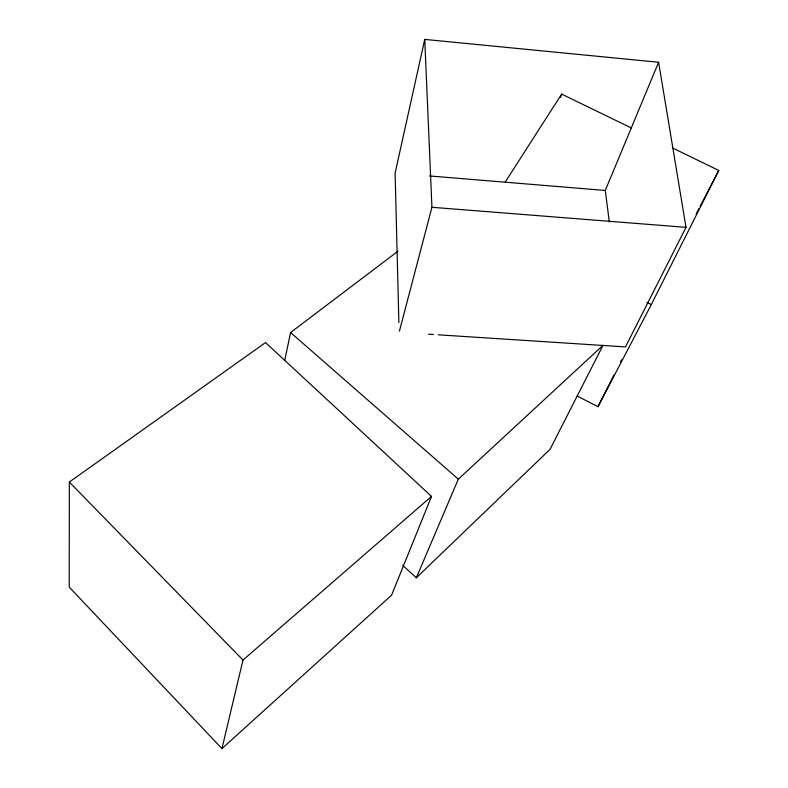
<?xml version="1.0" encoding="UTF-8"?>
<svg xmlns="http://www.w3.org/2000/svg" width="788" height="788" viewBox="0 0 788 788"><rect width="100%" height="100%" fill="white"/><g stroke="black" fill="none" stroke-linecap="round" stroke-linejoin="round"><path stroke-width="1.18" d="M69.344 482.059L69.216 587.119L221.95 748.6L391.597 595.167L431.509 496.401L265.546 342.563L69.344 482.059L242.99 660.068L221.95 748.6M284.813 360.047L290.565 332.536L398.019 251.175M438.276 334.811L625.475 346.917L686.013 227.348L658.61 62.262L424.742 39.4L395.113 173.114L398.876 322.479M399.437 331.088L431.932 207.283L424.742 39.4M560.396 97.574L561.657 94.107L631.375 127.971M609.351 221.989L605.283 190.45L658.61 62.262M416.33 577.781L458.32 479.163L602.997 345.341L550.044 449.337L416.33 577.781L402.727 565.42M577.21 396.049L597.984 406.687L651.302 304.582L718.784 170.444L672.312 147.868M597.984 406.687L613.931 375.058M620.53 361.968L621.634 359.791M696.188 213.893L699.015 208.456M700.148 206.289L718.784 170.444M505.167 182.136L561.657 94.107M242.99 660.068L431.509 496.401M428.485 334.171L433.38 334.486M431.932 207.283L686.013 227.348M429.332 175.941L605.283 190.45M646.909 302.385L651.302 304.582M290.565 332.536L458.32 479.163"/></g></svg>
